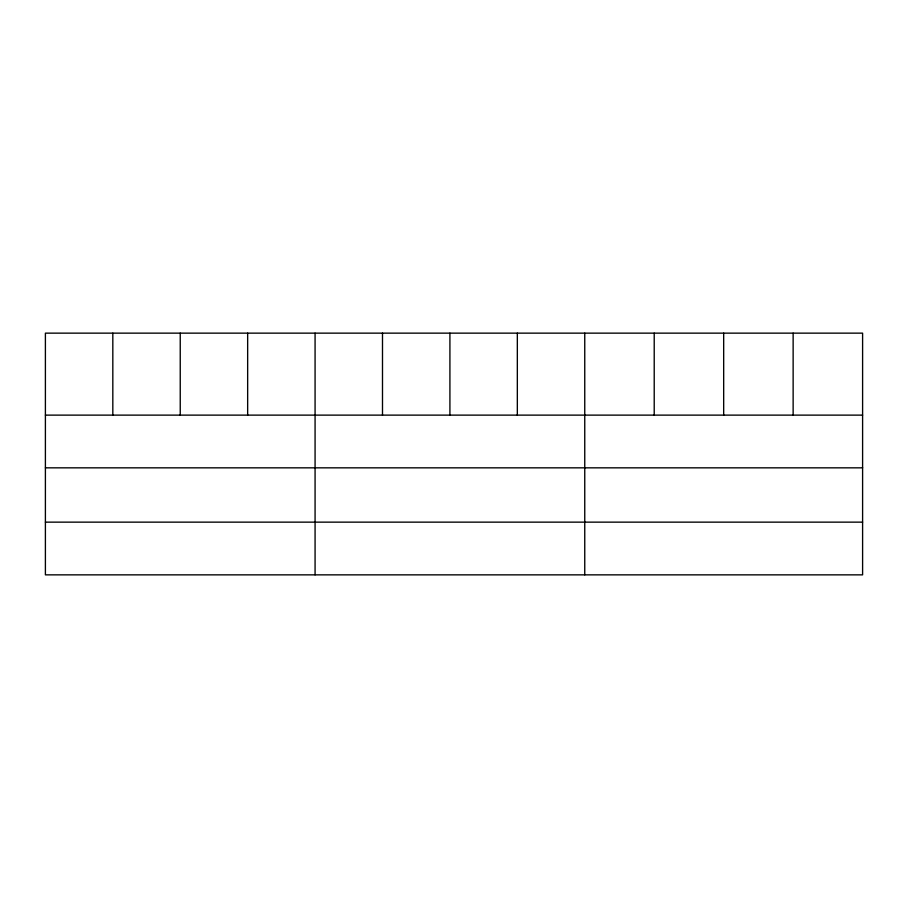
<?xml version="1.0" encoding="UTF-8"?>
<svg xmlns="http://www.w3.org/2000/svg" width="908" height="908" viewBox="0 0 908 908"><rect width="100%" height="100%" fill="white"/><g stroke="black" fill="none" stroke-linecap="round" stroke-linejoin="round"><path stroke-width="1.36" d="M862.6 467.836L862.6 333.145L45.4 333.145L45.4 574.855L862.6 574.855L862.6 467.836L45.4 467.836M45.4 415.126L862.6 415.126M45.4 522.145L862.6 522.145M793.138 333.145L793.138 415.126M723.676 333.145L723.676 415.126M654.214 333.145L654.214 415.126M584.752 333.145L584.752 574.855M517.333 333.145L517.333 415.126M449.914 333.145L449.914 415.126M382.495 333.145L382.495 415.126M315.076 333.145L315.076 574.855M247.657 333.145L247.657 415.126M180.238 333.145L180.238 415.126M112.819 333.145L112.819 415.126"/></g></svg>
